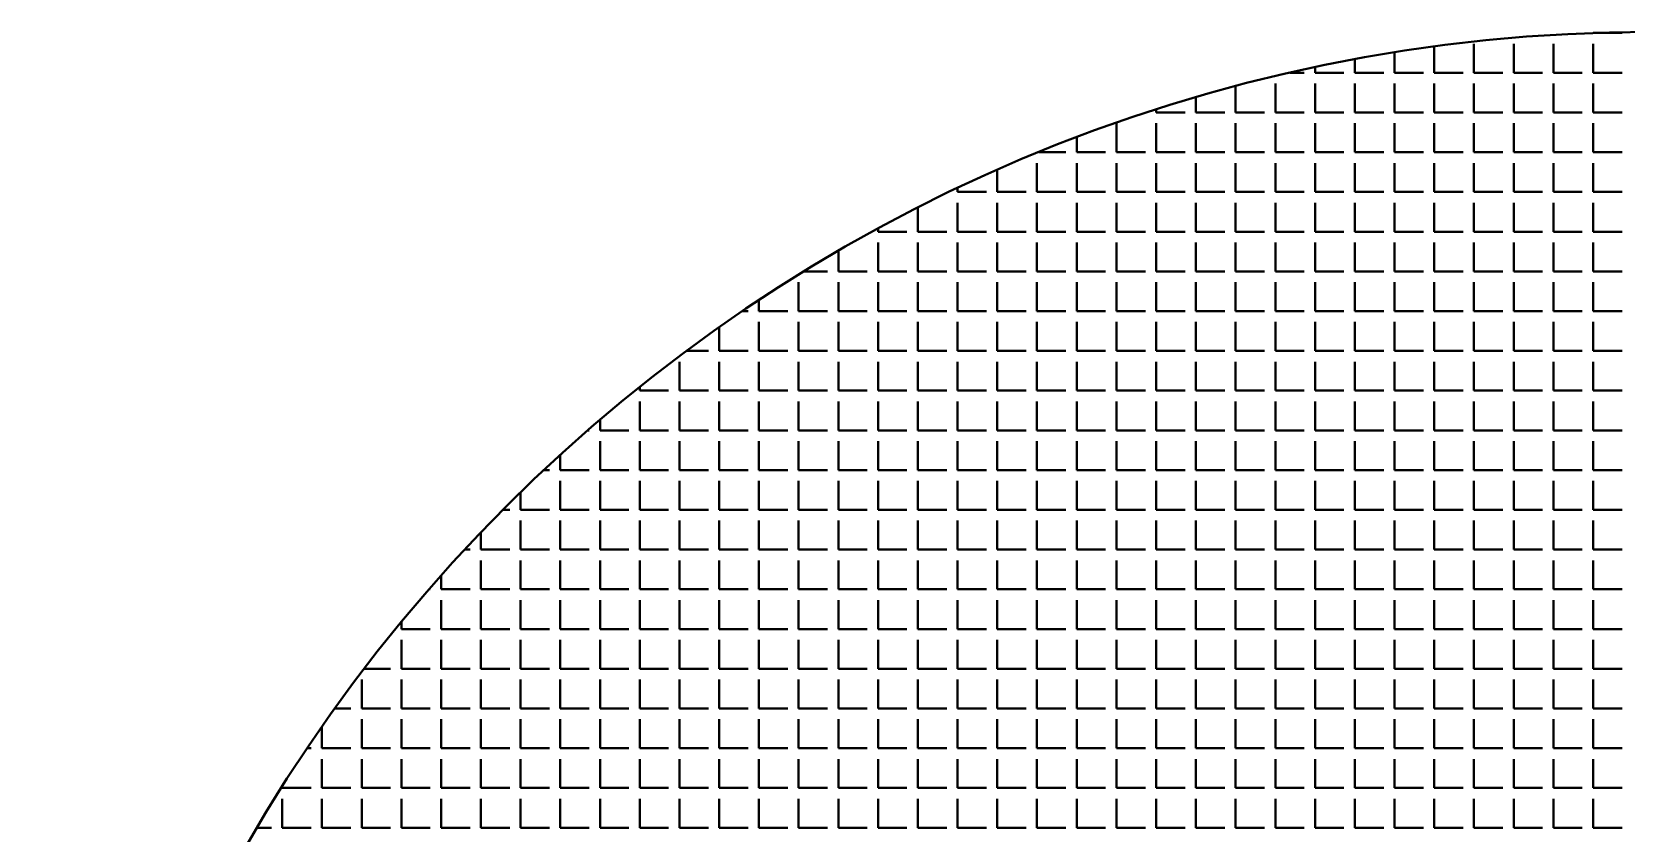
# Model space of a CAD drawing. Header units: millimetres. Extents: x 895788 to 1136524, y -21936 to 400945.
# Drawn here: x 929086.44 to 929119.49, y 271181.07 to 271197.67 of the extents above; entities that cross this region are included whole.
import ezdxf

# ---------------------------------------------------------------- set-up
doc = ezdxf.new("R2010")
doc.units = ezdxf.units.MM
doc.layers.add('GRANIT', color=10, linetype='Continuous', lineweight=30)

msp = doc.modelspace()

# ---------------------------------------------------------------- linework, layer by layer
at = {"layer": 'GRANIT', "color": 0, "linetype": 'Continuous', "lineweight": 40}
for p, q in [((929116.337, 271196.828), (929116.337, 271197.427)), ((929117.16, 271196.828), (929117.16, 271197.427)), ((929117.984, 271196.828), (929117.984, 271197.427)), ((929118.807, 271197.652), (929118.807, 271197.653)), ((929118.807, 271197.652), (929119.406, 271197.652)), ((929118.807, 271196.828), (929118.807, 271197.427)), ((929113.866, 271196.828), (929113.866, 271197.107)), ((929114.69, 271196.828), (929114.69, 271197.25)), ((929115.513, 271196.828), (929115.513, 271197.372)), ((929112.521, 271196.828), (929112.818, 271196.828)), ((929113.043, 271196.828), (929113.043, 271196.943)), ((929113.043, 271196.828), (929113.642, 271196.828)), ((929113.866, 271196.828), (929114.465, 271196.828)), ((929114.69, 271196.828), (929115.289, 271196.828)), ((929115.513, 271196.828), (929116.112, 271196.828)), ((929116.337, 271196.828), (929116.936, 271196.828)), ((929117.16, 271196.828), (929117.759, 271196.828)), ((929117.984, 271196.828), (929118.583, 271196.828)), ((929118.807, 271196.828), (929119.406, 271196.828)), ((929111.396, 271196.005), (929111.396, 271196.55)), ((929112.219, 271196.005), (929112.219, 271196.604)), ((929113.043, 271196.005), (929113.043, 271196.604)), ((929113.866, 271196.005), (929113.866, 271196.604)), ((929114.69, 271196.005), (929114.69, 271196.604)), ((929115.513, 271196.005), (929115.513, 271196.604)), ((929116.337, 271196.005), (929116.337, 271196.604)), ((929117.16, 271196.005), (929117.16, 271196.604)), ((929117.984, 271196.005), (929117.984, 271196.604)), ((929118.807, 271196.005), (929118.807, 271196.604)), ((929110.572, 271196.005), (929110.572, 271196.32)), ((929108.925, 271195.181), (929108.925, 271195.78)), ((929109.749, 271196.005), (929109.749, 271196.067)), ((929109.749, 271196.005), (929110.348, 271196.005)), ((929109.749, 271195.181), (929109.749, 271195.78)), ((929110.572, 271196.005), (929111.171, 271196.005)), ((929110.572, 271195.181), (929110.572, 271195.78)), ((929111.396, 271196.005), (929111.995, 271196.005)), ((929111.396, 271195.181), (929111.396, 271195.78)), ((929112.219, 271196.005), (929112.818, 271196.005)), ((929112.219, 271195.181), (929112.219, 271195.78)), ((929113.043, 271196.005), (929113.642, 271196.005)), ((929113.043, 271195.181), (929113.043, 271195.78)), ((929113.866, 271196.005), (929114.465, 271196.005)), ((929113.866, 271195.181), (929113.866, 271195.78)), ((929114.69, 271196.005), (929115.289, 271196.005)), ((929114.69, 271195.181), (929114.69, 271195.78)), ((929115.513, 271196.005), (929116.112, 271196.005)), ((929115.513, 271195.181), (929115.513, 271195.78)), ((929116.337, 271196.005), (929116.936, 271196.005)), ((929116.337, 271195.181), (929116.337, 271195.78)), ((929117.16, 271196.005), (929117.759, 271196.005)), ((929117.16, 271195.181), (929117.16, 271195.78)), ((929117.984, 271196.005), (929118.583, 271196.005)), ((929117.984, 271195.181), (929117.984, 271195.78)), ((929118.807, 271196.005), (929119.406, 271196.005)), ((929118.807, 271195.181), (929118.807, 271195.78)), ((929108.102, 271195.181), (929108.102, 271195.491)), ((929107.316, 271195.181), (929107.877, 271195.181)), ((929108.102, 271195.181), (929108.701, 271195.181)), ((929108.925, 271195.181), (929109.524, 271195.181)), ((929109.749, 271195.181), (929110.348, 271195.181)), ((929110.572, 271195.181), (929111.171, 271195.181)), ((929111.396, 271195.181), (929111.995, 271195.181)), ((929112.219, 271195.181), (929112.818, 271195.181)), ((929113.043, 271195.181), (929113.642, 271195.181)), ((929113.866, 271195.181), (929114.465, 271195.181)), ((929114.69, 271195.181), (929115.289, 271195.181)), ((929115.513, 271195.181), (929116.112, 271195.181)), ((929116.337, 271195.181), (929116.936, 271195.181)), ((929117.16, 271195.181), (929117.759, 271195.181)), ((929117.984, 271195.181), (929118.583, 271195.181)), ((929118.807, 271195.181), (929119.406, 271195.181)), ((929106.455, 271194.358), (929106.455, 271194.815)), ((929107.278, 271194.358), (929107.278, 271194.956)), ((929108.102, 271194.358), (929108.102, 271194.956)), ((929108.925, 271194.358), (929108.925, 271194.956)), ((929109.749, 271194.358), (929109.749, 271194.956)), ((929110.572, 271194.358), (929110.572, 271194.956)), ((929111.396, 271194.358), (929111.396, 271194.956)), ((929112.219, 271194.358), (929112.219, 271194.956)), ((929113.043, 271194.358), (929113.043, 271194.956)), ((929113.866, 271194.358), (929113.866, 271194.956)), ((929114.69, 271194.358), (929114.69, 271194.956)), ((929115.513, 271194.358), (929115.513, 271194.956)), ((929116.337, 271194.358), (929116.337, 271194.956)), ((929117.16, 271194.358), (929117.16, 271194.956)), ((929117.984, 271194.358), (929117.984, 271194.956)), ((929118.807, 271194.358), (929118.807, 271194.956)), ((929105.631, 271194.358), (929105.631, 271194.438)), ((929105.631, 271194.358), (929106.23, 271194.358)), ((929105.631, 271193.534), (929105.631, 271194.133)), ((929106.455, 271194.358), (929107.053, 271194.358)), ((929106.455, 271193.534), (929106.455, 271194.133)), ((929107.278, 271194.358), (929107.877, 271194.358)), ((929107.278, 271193.534), (929107.278, 271194.133)), ((929108.102, 271194.358), (929108.701, 271194.358)), ((929108.102, 271193.534), (929108.102, 271194.133)), ((929108.925, 271194.358), (929109.524, 271194.358)), ((929108.925, 271193.534), (929108.925, 271194.133)), ((929109.749, 271194.358), (929110.348, 271194.358)), ((929109.749, 271193.534), (929109.749, 271194.133)), ((929110.572, 271194.358), (929111.171, 271194.358)), ((929110.572, 271193.534), (929110.572, 271194.133)), ((929111.396, 271194.358), (929111.995, 271194.358)), ((929111.396, 271193.534), (929111.396, 271194.133)), ((929112.219, 271194.358), (929112.818, 271194.358)), ((929112.219, 271193.534), (929112.219, 271194.133)), ((929113.043, 271194.358), (929113.642, 271194.358)), ((929113.043, 271193.534), (929113.043, 271194.133)), ((929113.866, 271194.358), (929114.465, 271194.358)), ((929113.866, 271193.534), (929113.866, 271194.133)), ((929114.69, 271194.358), (929115.289, 271194.358)), ((929114.69, 271193.534), (929114.69, 271194.133)), ((929115.513, 271194.358), (929116.112, 271194.358)), ((929115.513, 271193.534), (929115.513, 271194.133)), ((929116.337, 271194.358), (929116.936, 271194.358)), ((929116.337, 271193.534), (929116.337, 271194.133)), ((929117.16, 271194.358), (929117.759, 271194.358)), ((929117.16, 271193.534), (929117.16, 271194.133)), ((929117.984, 271194.358), (929118.583, 271194.358)), ((929117.984, 271193.534), (929117.984, 271194.133)), ((929118.807, 271194.358), (929119.406, 271194.358)), ((929118.807, 271193.534), (929118.807, 271194.133)), ((929104.807, 271193.534), (929104.807, 271194.034)), ((929103.984, 271193.534), (929103.984, 271193.601)), ((929103.984, 271193.534), (929104.583, 271193.534)), ((929104.807, 271193.534), (929105.406, 271193.534)), ((929105.631, 271193.534), (929106.23, 271193.534)), ((929106.455, 271193.534), (929107.053, 271193.534)), ((929107.278, 271193.534), (929107.877, 271193.534)), ((929108.102, 271193.534), (929108.701, 271193.534)), ((929108.925, 271193.534), (929109.524, 271193.534)), ((929109.749, 271193.534), (929110.348, 271193.534)), ((929110.572, 271193.534), (929111.171, 271193.534)), ((929111.396, 271193.534), (929111.995, 271193.534)), ((929112.219, 271193.534), (929112.818, 271193.534)), ((929113.043, 271193.534), (929113.642, 271193.534)), ((929113.866, 271193.534), (929114.465, 271193.534)), ((929114.69, 271193.534), (929115.289, 271193.534)), ((929115.513, 271193.534), (929116.112, 271193.534)), ((929116.337, 271193.534), (929116.936, 271193.534)), ((929117.16, 271193.534), (929117.759, 271193.534)), ((929117.984, 271193.534), (929118.583, 271193.534)), ((929118.807, 271193.534), (929119.406, 271193.534)), ((929103.16, 271192.71), (929103.16, 271193.138)), ((929103.984, 271192.71), (929103.984, 271193.309)), ((929104.807, 271192.71), (929104.807, 271193.309)), ((929105.631, 271192.71), (929105.631, 271193.309)), ((929106.455, 271192.71), (929106.455, 271193.309)), ((929107.278, 271192.71), (929107.278, 271193.309)), ((929108.102, 271192.71), (929108.102, 271193.309)), ((929108.925, 271192.71), (929108.925, 271193.309)), ((929109.749, 271192.71), (929109.749, 271193.309)), ((929110.572, 271192.71), (929110.572, 271193.309)), ((929111.396, 271192.71), (929111.396, 271193.309)), ((929112.219, 271192.71), (929112.219, 271193.309)), ((929113.043, 271192.71), (929113.043, 271193.309)), ((929113.866, 271192.71), (929113.866, 271193.309)), ((929114.69, 271192.71), (929114.69, 271193.309)), ((929115.513, 271192.71), (929115.513, 271193.309)), ((929116.337, 271192.71), (929116.337, 271193.309)), ((929117.16, 271192.71), (929117.16, 271193.309)), ((929117.984, 271192.71), (929117.984, 271193.309)), ((929118.807, 271192.71), (929118.807, 271193.309)), ((929102.337, 271191.887), (929102.337, 271192.486)), ((929102.444, 271192.71), (929102.936, 271192.71)), ((929103.16, 271192.71), (929103.759, 271192.71)), ((929103.16, 271191.887), (929103.16, 271192.486)), ((929103.984, 271192.71), (929104.583, 271192.71)), ((929103.984, 271191.887), (929103.984, 271192.486)), ((929104.807, 271192.71), (929105.406, 271192.71)), ((929104.807, 271191.887), (929104.807, 271192.486)), ((929105.631, 271192.71), (929106.23, 271192.71)), ((929105.631, 271191.887), (929105.631, 271192.486)), ((929106.455, 271192.71), (929107.053, 271192.71)), ((929106.455, 271191.887), (929106.455, 271192.486)), ((929107.278, 271192.71), (929107.877, 271192.71)), ((929107.278, 271191.887), (929107.278, 271192.486)), ((929108.102, 271192.71), (929108.701, 271192.71)), ((929108.102, 271191.887), (929108.102, 271192.486)), ((929108.925, 271192.71), (929109.524, 271192.71)), ((929108.925, 271191.887), (929108.925, 271192.486)), ((929109.749, 271192.71), (929110.348, 271192.71)), ((929109.749, 271191.887), (929109.749, 271192.486)), ((929110.572, 271192.71), (929111.171, 271192.71)), ((929110.572, 271191.887), (929110.572, 271192.486)), ((929111.396, 271192.71), (929111.995, 271192.71)), ((929111.396, 271191.887), (929111.396, 271192.486)), ((929112.219, 271192.71), (929112.818, 271192.71)), ((929112.219, 271191.887), (929112.219, 271192.486)), ((929113.043, 271192.71), (929113.642, 271192.71)), ((929113.043, 271191.887), (929113.043, 271192.486)), ((929113.866, 271192.71), (929114.465, 271192.71)), ((929113.866, 271191.887), (929113.866, 271192.486)), ((929114.69, 271192.71), (929115.289, 271192.71)), ((929114.69, 271191.887), (929114.69, 271192.486)), ((929115.513, 271192.71), (929116.112, 271192.71)), ((929115.513, 271191.887), (929115.513, 271192.486)), ((929116.337, 271192.71), (929116.936, 271192.71)), ((929116.337, 271191.887), (929116.337, 271192.486)), ((929117.16, 271192.71), (929117.759, 271192.71)), ((929117.16, 271191.887), (929117.16, 271192.486)), ((929117.984, 271192.71), (929118.583, 271192.71)), ((929117.984, 271191.887), (929117.984, 271192.486)), ((929118.807, 271192.71), (929119.406, 271192.71)), ((929118.807, 271191.887), (929118.807, 271192.486)), ((929101.513, 271191.887), (929101.513, 271192.118)), ((929101.168, 271191.887), (929101.289, 271191.887)), ((929101.513, 271191.887), (929102.112, 271191.887)), ((929102.337, 271191.887), (929102.936, 271191.887)), ((929103.16, 271191.887), (929103.759, 271191.887)), ((929103.984, 271191.887), (929104.583, 271191.887)), ((929104.807, 271191.887), (929105.406, 271191.887)), ((929105.631, 271191.887), (929106.23, 271191.887)), ((929106.455, 271191.887), (929107.053, 271191.887)), ((929107.278, 271191.887), (929107.877, 271191.887)), ((929108.102, 271191.887), (929108.701, 271191.887)), ((929108.925, 271191.887), (929109.524, 271191.887)), ((929109.749, 271191.887), (929110.348, 271191.887)), ((929110.572, 271191.887), (929111.171, 271191.887)), ((929111.396, 271191.887), (929111.995, 271191.887)), ((929112.219, 271191.887), (929112.818, 271191.887)), ((929113.043, 271191.887), (929113.642, 271191.887)), ((929113.866, 271191.887), (929114.465, 271191.887)), ((929114.69, 271191.887), (929115.289, 271191.887)), ((929115.513, 271191.887), (929116.112, 271191.887)), ((929116.337, 271191.887), (929116.936, 271191.887)), ((929117.16, 271191.887), (929117.759, 271191.887)), ((929117.984, 271191.887), (929118.583, 271191.887)), ((929118.807, 271191.887), (929119.406, 271191.887)), ((929100.69, 271191.063), (929100.69, 271191.556)), ((929101.513, 271191.063), (929101.513, 271191.662)), ((929102.337, 271191.063), (929102.337, 271191.662)), ((929103.16, 271191.063), (929103.16, 271191.662)), ((929103.984, 271191.063), (929103.984, 271191.662)), ((929104.807, 271191.063), (929104.807, 271191.662)), ((929105.631, 271191.063), (929105.631, 271191.662)), ((929106.455, 271191.063), (929106.455, 271191.662)), ((929107.278, 271191.063), (929107.278, 271191.662)), ((929108.102, 271191.063), (929108.102, 271191.662)), ((929108.925, 271191.063), (929108.925, 271191.662)), ((929109.749, 271191.063), (929109.749, 271191.662)), ((929110.572, 271191.063), (929110.572, 271191.662)), ((929111.396, 271191.063), (929111.396, 271191.662)), ((929112.219, 271191.063), (929112.219, 271191.662)), ((929113.043, 271191.063), (929113.043, 271191.662)), ((929113.866, 271191.063), (929113.866, 271191.662)), ((929114.69, 271191.063), (929114.69, 271191.662)), ((929115.513, 271191.063), (929115.513, 271191.662)), ((929116.337, 271191.063), (929116.337, 271191.662)), ((929117.16, 271191.063), (929117.16, 271191.662)), ((929117.984, 271191.063), (929117.984, 271191.662)), ((929118.807, 271191.063), (929118.807, 271191.662)), ((929099.866, 271190.24), (929099.866, 271190.839)), ((929100.008, 271191.063), (929100.465, 271191.063)), ((929100.69, 271191.063), (929101.289, 271191.063)), ((929100.69, 271190.24), (929100.69, 271190.839)), ((929101.513, 271191.063), (929102.112, 271191.063)), ((929101.513, 271190.24), (929101.513, 271190.839)), ((929102.337, 271191.063), (929102.936, 271191.063)), ((929102.337, 271190.24), (929102.337, 271190.839)), ((929103.16, 271191.063), (929103.759, 271191.063)), ((929103.16, 271190.24), (929103.16, 271190.839)), ((929103.984, 271191.063), (929104.583, 271191.063)), ((929103.984, 271190.24), (929103.984, 271190.839)), ((929104.807, 271191.063), (929105.406, 271191.063)), ((929104.807, 271190.24), (929104.807, 271190.839)), ((929105.631, 271191.063), (929106.23, 271191.063)), ((929105.631, 271190.24), (929105.631, 271190.839)), ((929106.455, 271191.063), (929107.053, 271191.063)), ((929106.455, 271190.24), (929106.455, 271190.839)), ((929107.278, 271191.063), (929107.877, 271191.063)), ((929107.278, 271190.24), (929107.278, 271190.839)), ((929108.102, 271191.063), (929108.701, 271191.063)), ((929108.102, 271190.24), (929108.102, 271190.839)), ((929108.925, 271191.063), (929109.524, 271191.063)), ((929108.925, 271190.24), (929108.925, 271190.839)), ((929109.749, 271191.063), (929110.348, 271191.063)), ((929109.749, 271190.24), (929109.749, 271190.839)), ((929110.572, 271191.063), (929111.171, 271191.063)), ((929110.572, 271190.24), (929110.572, 271190.839)), ((929111.396, 271191.063), (929111.995, 271191.063)), ((929111.396, 271190.24), (929111.396, 271190.839)), ((929112.219, 271191.063), (929112.818, 271191.063)), ((929112.219, 271190.24), (929112.219, 271190.839)), ((929113.043, 271191.063), (929113.642, 271191.063)), ((929113.043, 271190.24), (929113.043, 271190.839)), ((929113.866, 271191.063), (929114.465, 271191.063)), ((929113.866, 271190.24), (929113.866, 271190.839)), ((929114.69, 271191.063), (929115.289, 271191.063)), ((929114.69, 271190.24), (929114.69, 271190.839)), ((929115.513, 271191.063), (929116.112, 271191.063)), ((929115.513, 271190.24), (929115.513, 271190.839)), ((929116.337, 271191.063), (929116.936, 271191.063)), ((929116.337, 271190.24), (929116.337, 271190.839)), ((929117.16, 271191.063), (929117.759, 271191.063)), ((929117.16, 271190.24), (929117.16, 271190.839)), ((929117.984, 271191.063), (929118.583, 271191.063)), ((929117.984, 271190.24), (929117.984, 271190.839)), ((929118.807, 271191.063), (929119.406, 271191.063)), ((929118.807, 271190.24), (929118.807, 271190.839)), ((929099.043, 271190.24), (929099.043, 271190.32)), ((929099.043, 271190.24), (929099.642, 271190.24)), ((929099.866, 271190.24), (929100.465, 271190.24)), ((929100.69, 271190.24), (929101.289, 271190.24)), ((929101.513, 271190.24), (929102.112, 271190.24)), ((929102.337, 271190.24), (929102.936, 271190.24)), ((929103.16, 271190.24), (929103.759, 271190.24)), ((929103.984, 271190.24), (929104.583, 271190.24)), ((929104.807, 271190.24), (929105.406, 271190.24)), ((929105.631, 271190.24), (929106.23, 271190.24)), ((929106.455, 271190.24), (929107.053, 271190.24)), ((929107.278, 271190.24), (929107.877, 271190.24)), ((929108.102, 271190.24), (929108.701, 271190.24)), ((929108.925, 271190.24), (929109.524, 271190.24)), ((929109.749, 271190.24), (929110.348, 271190.24)), ((929110.572, 271190.24), (929111.171, 271190.24)), ((929111.396, 271190.24), (929111.995, 271190.24)), ((929112.219, 271190.24), (929112.818, 271190.24)), ((929113.043, 271190.24), (929113.642, 271190.24)), ((929113.866, 271190.24), (929114.465, 271190.24)), ((929114.69, 271190.24), (929115.289, 271190.24)), ((929115.513, 271190.24), (929116.112, 271190.24)), ((929116.337, 271190.24), (929116.936, 271190.24)), ((929117.16, 271190.24), (929117.759, 271190.24)), ((929117.984, 271190.24), (929118.583, 271190.24)), ((929118.807, 271190.24), (929119.406, 271190.24)), ((929099.043, 271189.416), (929099.043, 271190.015)), ((929099.866, 271189.416), (929099.866, 271190.015)), ((929100.69, 271189.416), (929100.69, 271190.015)), ((929101.513, 271189.416), (929101.513, 271190.015)), ((929102.337, 271189.416), (929102.337, 271190.015)), ((929103.16, 271189.416), (929103.16, 271190.015)), ((929103.984, 271189.416), (929103.984, 271190.015)), ((929104.807, 271189.416), (929104.807, 271190.015)), ((929105.631, 271189.416), (929105.631, 271190.015)), ((929106.455, 271189.416), (929106.455, 271190.015)), ((929107.278, 271189.416), (929107.278, 271190.015)), ((929108.102, 271189.416), (929108.102, 271190.015)), ((929108.925, 271189.416), (929108.925, 271190.015)), ((929109.749, 271189.416), (929109.749, 271190.015)), ((929110.572, 271189.416), (929110.572, 271190.015)), ((929111.396, 271189.416), (929111.396, 271190.015)), ((929112.219, 271189.416), (929112.219, 271190.015)), ((929113.043, 271189.416), (929113.043, 271190.015)), ((929113.866, 271189.416), (929113.866, 271190.015)), ((929114.69, 271189.416), (929114.69, 271190.015)), ((929115.513, 271189.416), (929115.513, 271190.015)), ((929116.337, 271189.416), (929116.337, 271190.015)), ((929117.16, 271189.416), (929117.16, 271190.015)), ((929117.984, 271189.416), (929117.984, 271190.015)), ((929118.807, 271189.416), (929118.807, 271190.015)), ((929098.219, 271189.416), (929098.219, 271189.639)), ((929097.961, 271189.416), (929097.995, 271189.416)), ((929098.219, 271189.416), (929098.818, 271189.416)), ((929098.219, 271188.593), (929098.219, 271189.192)), ((929099.043, 271189.416), (929099.642, 271189.416)), ((929099.043, 271188.593), (929099.043, 271189.192)), ((929099.866, 271189.416), (929100.465, 271189.416)), ((929099.866, 271188.593), (929099.866, 271189.192)), ((929100.69, 271189.416), (929101.289, 271189.416)), ((929100.69, 271188.593), (929100.69, 271189.192)), ((929101.513, 271189.416), (929102.112, 271189.416)), ((929101.513, 271188.593), (929101.513, 271189.192)), ((929102.337, 271189.416), (929102.936, 271189.416)), ((929102.337, 271188.593), (929102.337, 271189.192)), ((929103.16, 271189.416), (929103.759, 271189.416)), ((929103.16, 271188.593), (929103.16, 271189.192)), ((929103.984, 271189.416), (929104.583, 271189.416)), ((929103.984, 271188.593), (929103.984, 271189.192)), ((929104.807, 271189.416), (929105.406, 271189.416)), ((929104.807, 271188.593), (929104.807, 271189.192)), ((929105.631, 271189.416), (929106.23, 271189.416)), ((929105.631, 271188.593), (929105.631, 271189.192)), ((929106.455, 271189.416), (929107.053, 271189.416)), ((929106.455, 271188.593), (929106.455, 271189.192)), ((929107.278, 271189.416), (929107.877, 271189.416)), ((929107.278, 271188.593), (929107.278, 271189.192)), ((929108.102, 271189.416), (929108.701, 271189.416)), ((929108.102, 271188.593), (929108.102, 271189.192)), ((929108.925, 271189.416), (929109.524, 271189.416)), ((929108.925, 271188.593), (929108.925, 271189.192)), ((929109.749, 271189.416), (929110.348, 271189.416)), ((929109.749, 271188.593), (929109.749, 271189.192)), ((929110.572, 271189.416), (929111.171, 271189.416)), ((929110.572, 271188.593), (929110.572, 271189.192)), ((929111.396, 271189.416), (929111.995, 271189.416)), ((929111.396, 271188.593), (929111.396, 271189.192)), ((929112.219, 271189.416), (929112.818, 271189.416)), ((929112.219, 271188.593), (929112.219, 271189.192)), ((929113.043, 271189.416), (929113.642, 271189.416)), ((929113.043, 271188.593), (929113.043, 271189.192)), ((929113.866, 271189.416), (929114.465, 271189.416)), ((929113.866, 271188.593), (929113.866, 271189.192)), ((929114.69, 271189.416), (929115.289, 271189.416)), ((929114.69, 271188.593), (929114.69, 271189.192)), ((929115.513, 271189.416), (929116.112, 271189.416)), ((929115.513, 271188.593), (929115.513, 271189.192)), ((929116.337, 271189.416), (929116.936, 271189.416)), ((929116.337, 271188.593), (929116.337, 271189.192)), ((929117.16, 271189.416), (929117.759, 271189.416)), ((929117.16, 271188.593), (929117.16, 271189.192)), ((929117.984, 271189.416), (929118.583, 271189.416)), ((929117.984, 271188.593), (929117.984, 271189.192)), ((929118.807, 271189.416), (929119.406, 271189.416)), ((929118.807, 271188.593), (929118.807, 271189.192)), ((929097.396, 271188.593), (929097.396, 271188.913)), ((929097.049, 271188.593), (929097.171, 271188.593)), ((929097.396, 271188.593), (929097.995, 271188.593)), ((929098.219, 271188.593), (929098.818, 271188.593)), ((929099.043, 271188.593), (929099.642, 271188.593)), ((929099.866, 271188.593), (929100.465, 271188.593)), ((929100.69, 271188.593), (929101.289, 271188.593)), ((929101.513, 271188.593), (929102.112, 271188.593)), ((929102.337, 271188.593), (929102.936, 271188.593)), ((929103.16, 271188.593), (929103.759, 271188.593)), ((929103.984, 271188.593), (929104.583, 271188.593)), ((929104.807, 271188.593), (929105.406, 271188.593)), ((929105.631, 271188.593), (929106.23, 271188.593)), ((929106.455, 271188.593), (929107.053, 271188.593)), ((929107.278, 271188.593), (929107.877, 271188.593)), ((929108.102, 271188.593), (929108.701, 271188.593)), ((929108.925, 271188.593), (929109.524, 271188.593)), ((929109.749, 271188.593), (929110.348, 271188.593)), ((929110.572, 271188.593), (929111.171, 271188.593)), ((929111.396, 271188.593), (929111.995, 271188.593)), ((929112.219, 271188.593), (929112.818, 271188.593)), ((929113.043, 271188.593), (929113.642, 271188.593)), ((929113.866, 271188.593), (929114.465, 271188.593)), ((929114.69, 271188.593), (929115.289, 271188.593)), ((929115.513, 271188.593), (929116.112, 271188.593)), ((929116.337, 271188.593), (929116.936, 271188.593)), ((929117.16, 271188.593), (929117.759, 271188.593)), ((929117.984, 271188.593), (929118.583, 271188.593)), ((929118.807, 271188.593), (929119.406, 271188.593)), ((929097.396, 271187.769), (929097.396, 271188.368)), ((929098.219, 271187.769), (929098.219, 271188.368)), ((929099.043, 271187.769), (929099.043, 271188.368)), ((929099.866, 271187.769), (929099.866, 271188.368)), ((929100.69, 271187.769), (929100.69, 271188.368)), ((929101.513, 271187.769), (929101.513, 271188.368)), ((929102.337, 271187.769), (929102.337, 271188.368)), ((929103.16, 271187.769), (929103.16, 271188.368)), ((929103.984, 271187.769), (929103.984, 271188.368)), ((929104.807, 271187.769), (929104.807, 271188.368)), ((929105.631, 271187.769), (929105.631, 271188.368)), ((929106.455, 271187.769), (929106.455, 271188.368)), ((929107.278, 271187.769), (929107.278, 271188.368)), ((929108.102, 271187.769), (929108.102, 271188.368)), ((929108.925, 271187.769), (929108.925, 271188.368)), ((929109.749, 271187.769), (929109.749, 271188.368)), ((929110.572, 271187.769), (929110.572, 271188.368)), ((929111.396, 271187.769), (929111.396, 271188.368)), ((929112.219, 271187.769), (929112.219, 271188.368)), ((929113.043, 271187.769), (929113.043, 271188.368)), ((929113.866, 271187.769), (929113.866, 271188.368)), ((929114.69, 271187.769), (929114.69, 271188.368)), ((929115.513, 271187.769), (929115.513, 271188.368)), ((929116.337, 271187.769), (929116.337, 271188.368)), ((929117.16, 271187.769), (929117.16, 271188.368)), ((929117.984, 271187.769), (929117.984, 271188.368)), ((929118.807, 271187.769), (929118.807, 271188.368)), ((929096.572, 271187.769), (929096.572, 271188.136)), ((929096.202, 271187.769), (929096.348, 271187.769)), ((929096.572, 271187.769), (929097.171, 271187.769)), ((929096.572, 271186.946), (929096.572, 271187.545)), ((929097.396, 271187.769), (929097.995, 271187.769)), ((929097.396, 271186.946), (929097.396, 271187.545)), ((929098.219, 271187.769), (929098.818, 271187.769)), ((929098.219, 271186.946), (929098.219, 271187.545)), ((929099.043, 271187.769), (929099.642, 271187.769)), ((929099.043, 271186.946), (929099.043, 271187.545)), ((929099.866, 271187.769), (929100.465, 271187.769)), ((929099.866, 271186.946), (929099.866, 271187.545)), ((929100.69, 271187.769), (929101.289, 271187.769)), ((929100.69, 271186.946), (929100.69, 271187.545)), ((929101.513, 271187.769), (929102.112, 271187.769)), ((929101.513, 271186.946), (929101.513, 271187.545)), ((929102.337, 271187.769), (929102.936, 271187.769)), ((929102.337, 271186.946), (929102.337, 271187.545)), ((929103.16, 271187.769), (929103.759, 271187.769)), ((929103.16, 271186.946), (929103.16, 271187.545)), ((929103.984, 271187.769), (929104.583, 271187.769)), ((929103.984, 271186.946), (929103.984, 271187.545)), ((929104.807, 271187.769), (929105.406, 271187.769)), ((929104.807, 271186.946), (929104.807, 271187.545)), ((929105.631, 271187.769), (929106.23, 271187.769)), ((929105.631, 271186.946), (929105.631, 271187.545)), ((929106.455, 271187.769), (929107.053, 271187.769)), ((929106.455, 271186.946), (929106.455, 271187.545)), ((929107.278, 271187.769), (929107.877, 271187.769)), ((929107.278, 271186.946), (929107.278, 271187.545)), ((929108.102, 271187.769), (929108.701, 271187.769)), ((929108.102, 271186.946), (929108.102, 271187.545)), ((929108.925, 271187.769), (929109.524, 271187.769)), ((929108.925, 271186.946), (929108.925, 271187.545)), ((929109.749, 271187.769), (929110.348, 271187.769)), ((929109.749, 271186.946), (929109.749, 271187.545)), ((929110.572, 271187.769), (929111.171, 271187.769)), ((929110.572, 271186.946), (929110.572, 271187.545)), ((929111.396, 271187.769), (929111.995, 271187.769)), ((929111.396, 271186.946), (929111.396, 271187.545)), ((929112.219, 271187.769), (929112.818, 271187.769)), ((929112.219, 271186.946), (929112.219, 271187.545)), ((929113.043, 271187.769), (929113.642, 271187.769)), ((929113.043, 271186.946), (929113.043, 271187.545)), ((929113.866, 271187.769), (929114.465, 271187.769)), ((929113.866, 271186.946), (929113.866, 271187.545)), ((929114.69, 271187.769), (929115.289, 271187.769)), ((929114.69, 271186.946), (929114.69, 271187.545)), ((929115.513, 271187.769), (929116.112, 271187.769)), ((929115.513, 271186.946), (929115.513, 271187.545)), ((929116.337, 271187.769), (929116.936, 271187.769)), ((929116.337, 271186.946), (929116.337, 271187.545)), ((929117.16, 271187.769), (929117.759, 271187.769)), ((929117.16, 271186.946), (929117.16, 271187.545)), ((929117.984, 271187.769), (929118.583, 271187.769)), ((929117.984, 271186.946), (929117.984, 271187.545)), ((929118.807, 271187.769), (929119.406, 271187.769)), ((929118.807, 271186.946), (929118.807, 271187.545)), ((929095.749, 271186.946), (929095.749, 271187.305)), ((929095.41, 271186.946), (929095.524, 271186.946)), ((929095.749, 271186.946), (929096.348, 271186.946)), ((929096.572, 271186.946), (929097.171, 271186.946)), ((929097.396, 271186.946), (929097.995, 271186.946)), ((929098.219, 271186.946), (929098.818, 271186.946)), ((929099.043, 271186.946), (929099.642, 271186.946)), ((929099.866, 271186.946), (929100.465, 271186.946)), ((929100.69, 271186.946), (929101.289, 271186.946)), ((929101.513, 271186.946), (929102.112, 271186.946)), ((929102.337, 271186.946), (929102.936, 271186.946)), ((929103.16, 271186.946), (929103.759, 271186.946)), ((929103.984, 271186.946), (929104.583, 271186.946)), ((929104.807, 271186.946), (929105.406, 271186.946)), ((929105.631, 271186.946), (929106.23, 271186.946)), ((929106.455, 271186.946), (929107.053, 271186.946)), ((929107.278, 271186.946), (929107.877, 271186.946)), ((929108.102, 271186.946), (929108.701, 271186.946)), ((929108.925, 271186.946), (929109.524, 271186.946)), ((929109.749, 271186.946), (929110.348, 271186.946)), ((929110.572, 271186.946), (929111.171, 271186.946)), ((929111.396, 271186.946), (929111.995, 271186.946)), ((929112.219, 271186.946), (929112.818, 271186.946)), ((929113.043, 271186.946), (929113.642, 271186.946)), ((929113.866, 271186.946), (929114.465, 271186.946)), ((929114.69, 271186.946), (929115.289, 271186.946)), ((929115.513, 271186.946), (929116.112, 271186.946)), ((929116.337, 271186.946), (929116.936, 271186.946)), ((929117.16, 271186.946), (929117.759, 271186.946)), ((929117.984, 271186.946), (929118.583, 271186.946)), ((929118.807, 271186.946), (929119.406, 271186.946)), ((929095.749, 271186.122), (929095.749, 271186.721)), ((929096.572, 271186.122), (929096.572, 271186.721)), ((929097.396, 271186.122), (929097.396, 271186.721)), ((929098.219, 271186.122), (929098.219, 271186.721)), ((929099.043, 271186.122), (929099.043, 271186.721)), ((929099.866, 271186.122), (929099.866, 271186.721)), ((929100.69, 271186.122), (929100.69, 271186.721)), ((929101.513, 271186.122), (929101.513, 271186.721)), ((929102.337, 271186.122), (929102.337, 271186.721)), ((929103.16, 271186.122), (929103.16, 271186.721)), ((929103.984, 271186.122), (929103.984, 271186.721)), ((929104.807, 271186.122), (929104.807, 271186.721)), ((929105.631, 271186.122), (929105.631, 271186.721)), ((929106.455, 271186.122), (929106.455, 271186.721)), ((929107.278, 271186.122), (929107.278, 271186.721)), ((929108.102, 271186.122), (929108.102, 271186.721)), ((929108.925, 271186.122), (929108.925, 271186.721)), ((929109.749, 271186.122), (929109.749, 271186.721)), ((929110.572, 271186.122), (929110.572, 271186.721)), ((929111.396, 271186.122), (929111.396, 271186.721)), ((929112.219, 271186.122), (929112.219, 271186.721)), ((929113.043, 271186.122), (929113.043, 271186.721)), ((929113.866, 271186.122), (929113.866, 271186.721)), ((929114.69, 271186.122), (929114.69, 271186.721)), ((929115.513, 271186.122), (929115.513, 271186.721)), ((929116.337, 271186.122), (929116.337, 271186.721)), ((929117.16, 271186.122), (929117.16, 271186.721)), ((929117.984, 271186.122), (929117.984, 271186.721)), ((929118.807, 271186.122), (929118.807, 271186.721)), ((929094.925, 271186.122), (929094.925, 271186.412)), ((929094.671, 271186.122), (929094.701, 271186.122)), ((929094.925, 271186.122), (929095.524, 271186.122)), ((929094.925, 271185.299), (929094.925, 271185.898)), ((929095.749, 271186.122), (929096.348, 271186.122)), ((929095.749, 271185.299), (929095.749, 271185.898)), ((929096.572, 271186.122), (929097.171, 271186.122)), ((929096.572, 271185.299), (929096.572, 271185.898)), ((929097.396, 271186.122), (929097.995, 271186.122)), ((929097.396, 271185.299), (929097.396, 271185.898)), ((929098.219, 271186.122), (929098.818, 271186.122)), ((929098.219, 271185.299), (929098.219, 271185.898)), ((929099.043, 271186.122), (929099.642, 271186.122)), ((929099.043, 271185.299), (929099.043, 271185.898)), ((929099.866, 271186.122), (929100.465, 271186.122)), ((929099.866, 271185.299), (929099.866, 271185.898)), ((929100.69, 271186.122), (929101.289, 271186.122)), ((929100.69, 271185.299), (929100.69, 271185.898)), ((929101.513, 271186.122), (929102.112, 271186.122)), ((929101.513, 271185.299), (929101.513, 271185.898)), ((929102.337, 271186.122), (929102.936, 271186.122)), ((929102.337, 271185.299), (929102.337, 271185.898)), ((929103.16, 271186.122), (929103.759, 271186.122)), ((929103.16, 271185.299), (929103.16, 271185.898)), ((929103.984, 271186.122), (929104.583, 271186.122)), ((929103.984, 271185.299), (929103.984, 271185.898)), ((929104.807, 271186.122), (929105.406, 271186.122)), ((929104.807, 271185.299), (929104.807, 271185.898)), ((929105.631, 271186.122), (929106.23, 271186.122)), ((929105.631, 271185.299), (929105.631, 271185.898)), ((929106.455, 271186.122), (929107.053, 271186.122)), ((929106.455, 271185.299), (929106.455, 271185.898)), ((929107.278, 271186.122), (929107.877, 271186.122)), ((929107.278, 271185.299), (929107.278, 271185.898)), ((929108.102, 271186.122), (929108.701, 271186.122)), ((929108.102, 271185.299), (929108.102, 271185.898)), ((929108.925, 271186.122), (929109.524, 271186.122)), ((929108.925, 271185.299), (929108.925, 271185.898)), ((929109.749, 271186.122), (929110.348, 271186.122)), ((929109.749, 271185.299), (929109.749, 271185.898)), ((929110.572, 271186.122), (929111.171, 271186.122)), ((929110.572, 271185.299), (929110.572, 271185.898)), ((929111.396, 271186.122), (929111.995, 271186.122)), ((929111.396, 271185.299), (929111.396, 271185.898)), ((929112.219, 271186.122), (929112.818, 271186.122)), ((929112.219, 271185.299), (929112.219, 271185.898)), ((929113.043, 271186.122), (929113.642, 271186.122)), ((929113.043, 271185.299), (929113.043, 271185.898)), ((929113.866, 271186.122), (929114.465, 271186.122)), ((929113.866, 271185.299), (929113.866, 271185.898)), ((929114.69, 271186.122), (929115.289, 271186.122)), ((929114.69, 271185.299), (929114.69, 271185.898)), ((929115.513, 271186.122), (929116.112, 271186.122)), ((929115.513, 271185.299), (929115.513, 271185.898)), ((929116.337, 271186.122), (929116.936, 271186.122)), ((929116.337, 271185.299), (929116.337, 271185.898)), ((929117.16, 271186.122), (929117.759, 271186.122)), ((929117.16, 271185.299), (929117.16, 271185.898)), ((929117.984, 271186.122), (929118.583, 271186.122)), ((929117.984, 271185.299), (929117.984, 271185.898)), ((929118.807, 271186.122), (929119.406, 271186.122)), ((929118.807, 271185.299), (929118.807, 271185.898)), ((929094.102, 271185.299), (929094.102, 271185.45)), ((929094.102, 271185.299), (929094.701, 271185.299)), ((929094.925, 271185.299), (929095.524, 271185.299)), ((929095.749, 271185.299), (929096.348, 271185.299)), ((929096.572, 271185.299), (929097.171, 271185.299)), ((929097.396, 271185.299), (929097.995, 271185.299)), ((929098.219, 271185.299), (929098.818, 271185.299)), ((929099.043, 271185.299), (929099.642, 271185.299)), ((929099.866, 271185.299), (929100.465, 271185.299)), ((929100.69, 271185.299), (929101.289, 271185.299)), ((929101.513, 271185.299), (929102.112, 271185.299)), ((929102.337, 271185.299), (929102.936, 271185.299)), ((929103.16, 271185.299), (929103.759, 271185.299)), ((929103.984, 271185.299), (929104.583, 271185.299)), ((929104.807, 271185.299), (929105.406, 271185.299)), ((929105.631, 271185.299), (929106.23, 271185.299)), ((929106.455, 271185.299), (929107.053, 271185.299)), ((929107.278, 271185.299), (929107.877, 271185.299)), ((929108.102, 271185.299), (929108.701, 271185.299)), ((929108.925, 271185.299), (929109.524, 271185.299)), ((929109.749, 271185.299), (929110.348, 271185.299)), ((929110.572, 271185.299), (929111.171, 271185.299)), ((929111.396, 271185.299), (929111.995, 271185.299)), ((929112.219, 271185.299), (929112.818, 271185.299)), ((929113.043, 271185.299), (929113.642, 271185.299)), ((929113.866, 271185.299), (929114.465, 271185.299)), ((929114.69, 271185.299), (929115.289, 271185.299)), ((929115.513, 271185.299), (929116.112, 271185.299)), ((929116.337, 271185.299), (929116.936, 271185.299)), ((929117.16, 271185.299), (929117.759, 271185.299)), ((929117.984, 271185.299), (929118.583, 271185.299)), ((929118.807, 271185.299), (929119.406, 271185.299)), ((929094.102, 271184.475), (929094.102, 271185.074)), ((929094.925, 271184.475), (929094.925, 271185.074)), ((929095.749, 271184.475), (929095.749, 271185.074)), ((929096.572, 271184.475), (929096.572, 271185.074)), ((929097.396, 271184.475), (929097.396, 271185.074)), ((929098.219, 271184.475), (929098.219, 271185.074)), ((929099.043, 271184.475), (929099.043, 271185.074)), ((929099.866, 271184.475), (929099.866, 271185.074)), ((929100.69, 271184.475), (929100.69, 271185.074)), ((929101.513, 271184.475), (929101.513, 271185.074)), ((929102.337, 271184.475), (929102.337, 271185.074)), ((929103.16, 271184.475), (929103.16, 271185.074)), ((929103.984, 271184.475), (929103.984, 271185.074)), ((929104.807, 271184.475), (929104.807, 271185.074)), ((929105.631, 271184.475), (929105.631, 271185.074)), ((929106.455, 271184.475), (929106.455, 271185.074)), ((929107.278, 271184.475), (929107.278, 271185.074)), ((929108.102, 271184.475), (929108.102, 271185.074)), ((929108.925, 271184.475), (929108.925, 271185.074)), ((929109.749, 271184.475), (929109.749, 271185.074)), ((929110.572, 271184.475), (929110.572, 271185.074)), ((929111.396, 271184.475), (929111.396, 271185.074)), ((929112.219, 271184.475), (929112.219, 271185.074)), ((929113.043, 271184.475), (929113.043, 271185.074)), ((929113.866, 271184.475), (929113.866, 271185.074)), ((929114.69, 271184.475), (929114.69, 271185.074)), ((929115.513, 271184.475), (929115.513, 271185.074)), ((929116.337, 271184.475), (929116.337, 271185.074)), ((929117.16, 271184.475), (929117.16, 271185.074)), ((929117.984, 271184.475), (929117.984, 271185.074)), ((929118.807, 271184.475), (929118.807, 271185.074)), ((929093.278, 271183.652), (929093.278, 271184.251)), ((929093.329, 271184.475), (929093.877, 271184.475)), ((929094.102, 271184.475), (929094.701, 271184.475)), ((929094.102, 271183.652), (929094.102, 271184.251)), ((929094.925, 271184.475), (929095.524, 271184.475)), ((929094.925, 271183.652), (929094.925, 271184.251)), ((929095.749, 271184.475), (929096.348, 271184.475)), ((929095.749, 271183.652), (929095.749, 271184.251)), ((929096.572, 271184.475), (929097.171, 271184.475)), ((929096.572, 271183.652), (929096.572, 271184.251)), ((929097.396, 271184.475), (929097.995, 271184.475)), ((929097.396, 271183.652), (929097.396, 271184.251)), ((929098.219, 271184.475), (929098.818, 271184.475)), ((929098.219, 271183.652), (929098.219, 271184.251)), ((929099.043, 271184.475), (929099.642, 271184.475)), ((929099.043, 271183.652), (929099.043, 271184.251)), ((929099.866, 271184.475), (929100.465, 271184.475)), ((929099.866, 271183.652), (929099.866, 271184.251)), ((929100.69, 271184.475), (929101.289, 271184.475)), ((929100.69, 271183.652), (929100.69, 271184.251)), ((929101.513, 271184.475), (929102.112, 271184.475)), ((929101.513, 271183.652), (929101.513, 271184.251)), ((929102.337, 271184.475), (929102.936, 271184.475)), ((929102.337, 271183.652), (929102.337, 271184.251)), ((929103.16, 271184.475), (929103.759, 271184.475)), ((929103.16, 271183.652), (929103.16, 271184.251)), ((929103.984, 271184.475), (929104.583, 271184.475)), ((929103.984, 271183.652), (929103.984, 271184.251)), ((929104.807, 271184.475), (929105.406, 271184.475)), ((929104.807, 271183.652), (929104.807, 271184.251)), ((929105.631, 271184.475), (929106.23, 271184.475)), ((929105.631, 271183.652), (929105.631, 271184.251)), ((929106.455, 271184.475), (929107.053, 271184.475)), ((929106.455, 271183.652), (929106.455, 271184.251)), ((929107.278, 271184.475), (929107.877, 271184.475)), ((929107.278, 271183.652), (929107.278, 271184.251)), ((929108.102, 271184.475), (929108.701, 271184.475)), ((929108.102, 271183.652), (929108.102, 271184.251)), ((929108.925, 271184.475), (929109.524, 271184.475)), ((929108.925, 271183.652), (929108.925, 271184.251)), ((929109.749, 271184.475), (929110.348, 271184.475)), ((929109.749, 271183.652), (929109.749, 271184.251)), ((929110.572, 271184.475), (929111.171, 271184.475)), ((929110.572, 271183.652), (929110.572, 271184.251)), ((929111.396, 271184.475), (929111.995, 271184.475)), ((929111.396, 271183.652), (929111.396, 271184.251)), ((929112.219, 271184.475), (929112.818, 271184.475)), ((929112.219, 271183.652), (929112.219, 271184.251)), ((929113.043, 271184.475), (929113.642, 271184.475)), ((929113.043, 271183.652), (929113.043, 271184.251)), ((929113.866, 271184.475), (929114.465, 271184.475)), ((929113.866, 271183.652), (929113.866, 271184.251)), ((929114.69, 271184.475), (929115.289, 271184.475)), ((929114.69, 271183.652), (929114.69, 271184.251)), ((929115.513, 271184.475), (929116.112, 271184.475)), ((929115.513, 271183.652), (929115.513, 271184.251)), ((929116.337, 271184.475), (929116.936, 271184.475)), ((929116.337, 271183.652), (929116.337, 271184.251)), ((929117.16, 271184.475), (929117.759, 271184.475)), ((929117.16, 271183.652), (929117.16, 271184.251)), ((929117.984, 271184.475), (929118.583, 271184.475)), ((929117.984, 271183.652), (929117.984, 271184.251)), ((929118.807, 271184.475), (929119.406, 271184.475)), ((929118.807, 271183.652), (929118.807, 271184.251)), ((929092.72, 271183.652), (929093.053, 271183.652)), ((929093.278, 271183.652), (929093.877, 271183.652)), ((929094.102, 271183.652), (929094.701, 271183.652)), ((929094.925, 271183.652), (929095.524, 271183.652)), ((929095.749, 271183.652), (929096.348, 271183.652)), ((929096.572, 271183.652), (929097.171, 271183.652)), ((929097.396, 271183.652), (929097.995, 271183.652)), ((929098.219, 271183.652), (929098.818, 271183.652)), ((929099.043, 271183.652), (929099.642, 271183.652)), ((929099.866, 271183.652), (929100.465, 271183.652)), ((929100.69, 271183.652), (929101.289, 271183.652)), ((929101.513, 271183.652), (929102.112, 271183.652)), ((929102.337, 271183.652), (929102.936, 271183.652)), ((929103.16, 271183.652), (929103.759, 271183.652)), ((929103.984, 271183.652), (929104.583, 271183.652)), ((929104.807, 271183.652), (929105.406, 271183.652)), ((929105.631, 271183.652), (929106.23, 271183.652)), ((929106.455, 271183.652), (929107.053, 271183.652)), ((929107.278, 271183.652), (929107.877, 271183.652)), ((929108.102, 271183.652), (929108.701, 271183.652)), ((929108.925, 271183.652), (929109.524, 271183.652)), ((929109.749, 271183.652), (929110.348, 271183.652)), ((929110.572, 271183.652), (929111.171, 271183.652)), ((929111.396, 271183.652), (929111.995, 271183.652)), ((929112.219, 271183.652), (929112.818, 271183.652)), ((929113.043, 271183.652), (929113.642, 271183.652)), ((929113.866, 271183.652), (929114.465, 271183.652)), ((929114.69, 271183.652), (929115.289, 271183.652)), ((929115.513, 271183.652), (929116.112, 271183.652)), ((929116.337, 271183.652), (929116.936, 271183.652)), ((929117.16, 271183.652), (929117.759, 271183.652)), ((929117.984, 271183.652), (929118.583, 271183.652)), ((929118.807, 271183.652), (929119.406, 271183.652)), ((929092.455, 271182.828), (929092.455, 271183.276)), ((929093.278, 271182.828), (929093.278, 271183.427)), ((929094.102, 271182.828), (929094.102, 271183.427)), ((929094.925, 271182.828), (929094.925, 271183.427)), ((929095.749, 271182.828), (929095.749, 271183.427)), ((929096.572, 271182.828), (929096.572, 271183.427)), ((929097.396, 271182.828), (929097.396, 271183.427)), ((929098.219, 271182.828), (929098.219, 271183.427)), ((929099.043, 271182.828), (929099.043, 271183.427)), ((929099.866, 271182.828), (929099.866, 271183.427)), ((929100.69, 271182.828), (929100.69, 271183.427)), ((929101.513, 271182.828), (929101.513, 271183.427)), ((929102.337, 271182.828), (929102.337, 271183.427)), ((929103.16, 271182.828), (929103.16, 271183.427)), ((929103.984, 271182.828), (929103.984, 271183.427)), ((929104.807, 271182.828), (929104.807, 271183.427)), ((929105.631, 271182.828), (929105.631, 271183.427)), ((929106.455, 271182.828), (929106.455, 271183.427)), ((929107.278, 271182.828), (929107.278, 271183.427)), ((929108.102, 271182.828), (929108.102, 271183.427)), ((929108.925, 271182.828), (929108.925, 271183.427)), ((929109.749, 271182.828), (929109.749, 271183.427)), ((929110.572, 271182.828), (929110.572, 271183.427)), ((929111.396, 271182.828), (929111.396, 271183.427)), ((929112.219, 271182.828), (929112.219, 271183.427)), ((929113.043, 271182.828), (929113.043, 271183.427)), ((929113.866, 271182.828), (929113.866, 271183.427)), ((929114.69, 271182.828), (929114.69, 271183.427)), ((929115.513, 271182.828), (929115.513, 271183.427)), ((929116.337, 271182.828), (929116.337, 271183.427)), ((929117.16, 271182.828), (929117.16, 271183.427)), ((929117.984, 271182.828), (929117.984, 271183.427)), ((929118.807, 271182.828), (929118.807, 271183.427)), ((929092.148, 271182.828), (929092.23, 271182.828)), ((929092.455, 271182.828), (929093.053, 271182.828)), ((929092.455, 271182.005), (929092.455, 271182.604)), ((929093.278, 271182.828), (929093.877, 271182.828)), ((929093.278, 271182.005), (929093.278, 271182.604)), ((929094.102, 271182.828), (929094.701, 271182.828)), ((929094.102, 271182.005), (929094.102, 271182.604)), ((929094.925, 271182.828), (929095.524, 271182.828)), ((929094.925, 271182.005), (929094.925, 271182.604)), ((929095.749, 271182.828), (929096.348, 271182.828)), ((929095.749, 271182.005), (929095.749, 271182.604)), ((929096.572, 271182.828), (929097.171, 271182.828)), ((929096.572, 271182.005), (929096.572, 271182.604)), ((929097.396, 271182.828), (929097.995, 271182.828)), ((929097.396, 271182.005), (929097.396, 271182.604)), ((929098.219, 271182.828), (929098.818, 271182.828)), ((929098.219, 271182.005), (929098.219, 271182.604)), ((929099.043, 271182.828), (929099.642, 271182.828)), ((929099.043, 271182.005), (929099.043, 271182.604)), ((929099.866, 271182.828), (929100.465, 271182.828)), ((929099.866, 271182.005), (929099.866, 271182.604)), ((929100.69, 271182.828), (929101.289, 271182.828)), ((929100.69, 271182.005), (929100.69, 271182.604)), ((929101.513, 271182.828), (929102.112, 271182.828)), ((929101.513, 271182.005), (929101.513, 271182.604)), ((929102.337, 271182.828), (929102.936, 271182.828)), ((929102.337, 271182.005), (929102.337, 271182.604)), ((929103.16, 271182.828), (929103.759, 271182.828)), ((929103.16, 271182.005), (929103.16, 271182.604)), ((929103.984, 271182.828), (929104.583, 271182.828)), ((929103.984, 271182.005), (929103.984, 271182.604)), ((929104.807, 271182.828), (929105.406, 271182.828)), ((929104.807, 271182.005), (929104.807, 271182.604)), ((929105.631, 271182.828), (929106.23, 271182.828)), ((929105.631, 271182.005), (929105.631, 271182.604)), ((929106.455, 271182.828), (929107.053, 271182.828)), ((929106.455, 271182.005), (929106.455, 271182.604)), ((929107.278, 271182.828), (929107.877, 271182.828)), ((929107.278, 271182.005), (929107.278, 271182.604)), ((929108.102, 271182.828), (929108.701, 271182.828)), ((929108.102, 271182.005), (929108.102, 271182.604)), ((929108.925, 271182.828), (929109.524, 271182.828)), ((929108.925, 271182.005), (929108.925, 271182.604)), ((929109.749, 271182.828), (929110.348, 271182.828)), ((929109.749, 271182.005), (929109.749, 271182.604)), ((929110.572, 271182.828), (929111.171, 271182.828)), ((929110.572, 271182.005), (929110.572, 271182.604)), ((929111.396, 271182.828), (929111.995, 271182.828)), ((929111.396, 271182.005), (929111.396, 271182.604)), ((929112.219, 271182.828), (929112.818, 271182.828)), ((929112.219, 271182.005), (929112.219, 271182.604)), ((929113.043, 271182.828), (929113.642, 271182.828)), ((929113.043, 271182.005), (929113.043, 271182.604)), ((929113.866, 271182.828), (929114.465, 271182.828)), ((929113.866, 271182.005), (929113.866, 271182.604)), ((929114.69, 271182.828), (929115.289, 271182.828)), ((929114.69, 271182.005), (929114.69, 271182.604)), ((929115.513, 271182.828), (929116.112, 271182.828)), ((929115.513, 271182.005), (929115.513, 271182.604)), ((929116.337, 271182.828), (929116.936, 271182.828)), ((929116.337, 271182.005), (929116.337, 271182.604)), ((929117.16, 271182.828), (929117.759, 271182.828)), ((929117.16, 271182.005), (929117.16, 271182.604)), ((929117.984, 271182.828), (929118.583, 271182.828)), ((929117.984, 271182.005), (929117.984, 271182.604)), ((929118.807, 271182.828), (929119.406, 271182.828)), ((929118.807, 271182.005), (929118.807, 271182.604)), ((929091.631, 271182.005), (929091.631, 271182.035)), ((929091.631, 271182.005), (929092.23, 271182.005)), ((929092.455, 271182.005), (929093.053, 271182.005)), ((929093.278, 271182.005), (929093.877, 271182.005)), ((929094.102, 271182.005), (929094.701, 271182.005)), ((929094.925, 271182.005), (929095.524, 271182.005)), ((929095.749, 271182.005), (929096.348, 271182.005)), ((929096.572, 271182.005), (929097.171, 271182.005)), ((929097.396, 271182.005), (929097.995, 271182.005)), ((929098.219, 271182.005), (929098.818, 271182.005)), ((929099.043, 271182.005), (929099.642, 271182.005)), ((929099.866, 271182.005), (929100.465, 271182.005)), ((929100.69, 271182.005), (929101.289, 271182.005)), ((929101.513, 271182.005), (929102.112, 271182.005)), ((929102.337, 271182.005), (929102.936, 271182.005)), ((929103.16, 271182.005), (929103.759, 271182.005)), ((929103.984, 271182.005), (929104.583, 271182.005)), ((929104.807, 271182.005), (929105.406, 271182.005)), ((929105.631, 271182.005), (929106.23, 271182.005)), ((929106.455, 271182.005), (929107.053, 271182.005)), ((929107.278, 271182.005), (929107.877, 271182.005)), ((929108.102, 271182.005), (929108.701, 271182.005)), ((929108.925, 271182.005), (929109.524, 271182.005)), ((929109.749, 271182.005), (929110.348, 271182.005)), ((929110.572, 271182.005), (929111.171, 271182.005)), ((929111.396, 271182.005), (929111.995, 271182.005)), ((929112.219, 271182.005), (929112.818, 271182.005)), ((929113.043, 271182.005), (929113.642, 271182.005)), ((929113.866, 271182.005), (929114.465, 271182.005)), ((929114.69, 271182.005), (929115.289, 271182.005)), ((929115.513, 271182.005), (929116.112, 271182.005)), ((929116.337, 271182.005), (929116.936, 271182.005)), ((929117.16, 271182.005), (929117.759, 271182.005)), ((929117.984, 271182.005), (929118.583, 271182.005)), ((929118.807, 271182.005), (929119.406, 271182.005)), ((929091.631, 271181.181), (929091.631, 271181.78)), ((929092.455, 271181.181), (929092.455, 271181.78)), ((929093.278, 271181.181), (929093.278, 271181.78)), ((929094.102, 271181.181), (929094.102, 271181.78)), ((929094.925, 271181.181), (929094.925, 271181.78)), ((929095.749, 271181.181), (929095.749, 271181.78)), ((929096.572, 271181.181), (929096.572, 271181.78)), ((929097.396, 271181.181), (929097.396, 271181.78)), ((929098.219, 271181.181), (929098.219, 271181.78)), ((929099.043, 271181.181), (929099.043, 271181.78)), ((929099.866, 271181.181), (929099.866, 271181.78)), ((929100.69, 271181.181), (929100.69, 271181.78)), ((929101.513, 271181.181), (929101.513, 271181.78)), ((929102.337, 271181.181), (929102.337, 271181.78)), ((929103.16, 271181.181), (929103.16, 271181.78)), ((929103.984, 271181.181), (929103.984, 271181.78)), ((929104.807, 271181.181), (929104.807, 271181.78)), ((929105.631, 271181.181), (929105.631, 271181.78)), ((929106.455, 271181.181), (929106.455, 271181.78)), ((929107.278, 271181.181), (929107.278, 271181.78)), ((929108.102, 271181.181), (929108.102, 271181.78)), ((929108.925, 271181.181), (929108.925, 271181.78)), ((929109.749, 271181.181), (929109.749, 271181.78)), ((929110.572, 271181.181), (929110.572, 271181.78)), ((929111.396, 271181.181), (929111.396, 271181.78)), ((929112.219, 271181.181), (929112.219, 271181.78)), ((929113.043, 271181.181), (929113.043, 271181.78)), ((929113.866, 271181.181), (929113.866, 271181.78)), ((929114.69, 271181.181), (929114.69, 271181.78)), ((929115.513, 271181.181), (929115.513, 271181.78)), ((929116.337, 271181.181), (929116.337, 271181.78)), ((929117.16, 271181.181), (929117.16, 271181.78)), ((929117.984, 271181.181), (929117.984, 271181.78)), ((929118.807, 271181.181), (929118.807, 271181.78)), ((929091.109, 271181.181), (929091.406, 271181.181)), ((929091.631, 271181.181), (929092.23, 271181.181)), ((929092.455, 271181.181), (929093.053, 271181.181)), ((929093.278, 271181.181), (929093.877, 271181.181)), ((929094.102, 271181.181), (929094.701, 271181.181)), ((929094.925, 271181.181), (929095.524, 271181.181)), ((929095.749, 271181.181), (929096.348, 271181.181)), ((929096.572, 271181.181), (929097.171, 271181.181)), ((929097.396, 271181.181), (929097.995, 271181.181)), ((929098.219, 271181.181), (929098.818, 271181.181)), ((929099.043, 271181.181), (929099.642, 271181.181)), ((929099.866, 271181.181), (929100.465, 271181.181)), ((929100.69, 271181.181), (929101.289, 271181.181)), ((929101.513, 271181.181), (929102.112, 271181.181)), ((929102.337, 271181.181), (929102.936, 271181.181)), ((929103.16, 271181.181), (929103.759, 271181.181)), ((929103.984, 271181.181), (929104.583, 271181.181)), ((929104.807, 271181.181), (929105.406, 271181.181)), ((929105.631, 271181.181), (929106.23, 271181.181)), ((929106.455, 271181.181), (929107.053, 271181.181)), ((929107.278, 271181.181), (929107.877, 271181.181)), ((929108.102, 271181.181), (929108.701, 271181.181)), ((929108.925, 271181.181), (929109.524, 271181.181)), ((929109.749, 271181.181), (929110.348, 271181.181)), ((929110.572, 271181.181), (929111.171, 271181.181)), ((929111.396, 271181.181), (929111.995, 271181.181)), ((929112.219, 271181.181), (929112.818, 271181.181)), ((929113.043, 271181.181), (929113.642, 271181.181)), ((929113.866, 271181.181), (929114.465, 271181.181)), ((929114.69, 271181.181), (929115.289, 271181.181)), ((929115.513, 271181.181), (929116.112, 271181.181)), ((929116.337, 271181.181), (929116.936, 271181.181)), ((929117.16, 271181.181), (929117.759, 271181.181)), ((929117.984, 271181.181), (929118.583, 271181.181)), ((929118.807, 271181.181), (929119.406, 271181.181))]:
    msp.add_line(p, q, dxfattribs=at)
at = {"layer": 'GRANIT', "color": 0, "lineweight": 40}
msp.add_circle((929120.012, 271164.103), 33.571, dxfattribs=at)

doc.saveas('drawing.dxf')
